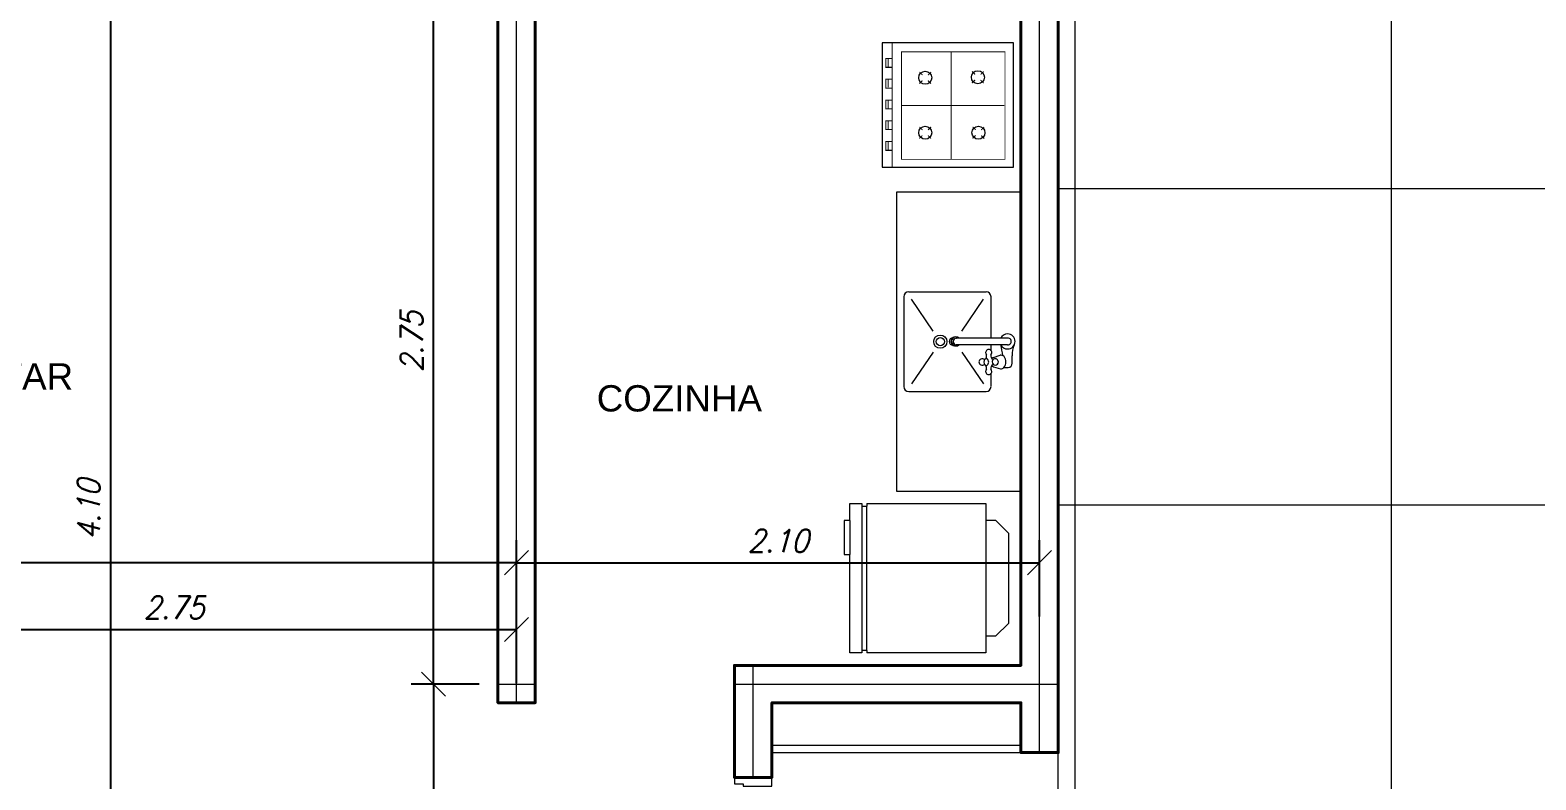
# Model space of a CAD drawing. Header units: millimetres. Extents: x 1865 to 2133, y 1062 to 1142.
# Drawn here: x 1917.09 to 1923.14, y 1081.49 to 1084.51 of the extents above; entities that cross this region are included whole.
import ezdxf

# ---------------------------------------------------------------- set-up
doc = ezdxf.new("R2010")
doc.units = ezdxf.units.MM
doc.header["$PDMODE"] = 35
doc.linetypes.add('CONTINU', pattern=[0])
for name, color, linetype, lineweight in [('COMPLEMENTO', 7, 'Continuous', 9), ('Cota', 7, 'Continuous', 9), ('Eixo', 1, 'Continuous', 9), ('ESQUADRIAS', 250, 'Continuous', 9), ('L_DECA', 7, 'Continuous', 13), ('PISO', 252, 'Continuous', 9), ('Plarga', 7, 'Continuous', 40), ('texto', 7, 'Continuous', 13)]:
    doc.layers.add(name, color=color, linetype=linetype, lineweight=lineweight)
doc.styles.add('arial', font='arial.ttf')
doc.styles.add('romans15', font='romans.shx', dxfattribs={"width": 0.9, "oblique": 15})
doc.dimstyles.new('COTA_50', dxfattribs={"dimscale": 0.5, "dimtxt": 0.181, "dimasz": 0.193, "dimexe": 0.18, "dimexo": 0.15, "dimgap": 0.085, "dimtad": 1, "dimzin": 4, "dimdsep": 46, "dimtxsty": 'romans15', "dimblk1": 'OBLIQUE', "dimblk2": 'OBLIQUE', "dimsah": 1, "dimcen": 0.09, "dimclrd": 256, "dimclre": 256, "dimclrt": 256, "dimadec": 0, "dimazin": 0, "dimtfac": 1, "dimtmove": 2, "dimatfit": 3, "dimldrblk": 'NONE', "dimfxl": 1, "dimtolj": 1, "dimtzin": 1, "dimarcsym": 0})

# ---------------------------------------------------------------- blocks, each defined once
blk = doc.blocks.new('_OBLIQUE')
at = {"color": 0, "linetype": 'ByBlock'}
blk.add_line((-0.5, -0.5), (0.5, 0.5), dxfattribs=at)
blk = doc.blocks.new('*D162')
at = {"layer": 'Cota', "lineweight": -2, "transparency": 16777216}
for p, q in [((1917.6793, 1084.6293), (1917.3274, 1084.6293)), ((1917.4174, 1084.6293), (1917.4174, 1080.5293)), ((1917.2018, 1080.5293), (1917.5074, 1080.5293))]:
    blk.add_line(p, q, dxfattribs=at)
at = {"layer": 'Defpoints', "color": 0, "transparency": 16777216}
for p in [(1917.7543, 1084.6293), (1917.1268, 1080.5293), (1917.4174, 1080.5293)]:
    blk.add_point(p, dxfattribs=at)
at = {"layer": 'Cota', "lineweight": -2, "transparency": 16777216, "xscale": 0.0965, "yscale": 0.0965, "zscale": 0.0965}
for p, rotation in [((1917.4174, 1084.6293), 90), ((1917.4174, 1080.5293), 270)]:
    blk.add_blockref('_OBLIQUE', p, dxfattribs=dict(at, rotation=rotation))
at = {"layer": 'Cota', "transparency": 16777216, "insert": (1917.3297, 1082.5793), "char_height": 0.0905, "attachment_point": 5, "rotation": 90, "style": 'romans15'}
blk.add_mtext('\\A1;4.10', dxfattribs=at)
blk = doc.blocks.new('_None')
blk = doc.blocks.new('*D166')
at = {"layer": 'Cota', "lineweight": -2, "transparency": 16777216}
for p, q in [((1918.9296, 1084.6293), (1918.6239, 1084.6293)), ((1918.7139, 1081.8793), (1918.7139, 1084.6293)), ((1918.8973, 1081.8793), (1918.6239, 1081.8793))]:
    blk.add_line(p, q, dxfattribs=at)
at = {"layer": 'Defpoints', "color": 0, "transparency": 16777216}
for p in [(1918.7139, 1084.6293), (1919.0046, 1084.6293), (1918.9723, 1081.8793)]:
    blk.add_point(p, dxfattribs=at)
at = {"layer": 'Cota', "lineweight": -2, "transparency": 16777216, "xscale": 0.0965, "yscale": 0.0965, "zscale": 0.0965}
for p, rotation in [((1918.7139, 1084.6293), 90), ((1918.7139, 1081.8793), 270)]:
    blk.add_blockref('_OBLIQUE', p, dxfattribs=dict(at, rotation=rotation))
at = {"layer": 'Cota', "transparency": 16777216, "insert": (1918.6262, 1083.2543), "char_height": 0.0905, "attachment_point": 5, "rotation": 90, "style": 'romans15'}
blk.add_mtext('\\A1;2.75', dxfattribs=at)
blk = doc.blocks.new('*D167')
at = {"layer": 'Cota', "lineweight": -2, "transparency": 16777216}
for p, q in [((1918.8973, 1081.8793), (1918.6239, 1081.8793)), ((1918.7139, 1081.8793), (1918.7139, 1080.5293)), ((1918.9296, 1080.5293), (1918.6239, 1080.5293))]:
    blk.add_line(p, q, dxfattribs=at)
at = {"layer": 'Defpoints', "color": 0, "transparency": 16777216}
for p in [(1918.9723, 1081.8793), (1918.7139, 1080.5293), (1919.0046, 1080.5293)]:
    blk.add_point(p, dxfattribs=at)
at = {"layer": 'Cota', "lineweight": -2, "transparency": 16777216, "xscale": 0.0965, "yscale": 0.0965, "zscale": 0.0965}
for p, rotation in [((1918.7139, 1081.8793), 90), ((1918.7139, 1080.5293), 270)]:
    blk.add_blockref('_OBLIQUE', p, dxfattribs=dict(at, rotation=rotation))
at = {"layer": 'Cota', "transparency": 16777216, "insert": (1918.6262, 1081.2043), "char_height": 0.0905, "attachment_point": 5, "rotation": 90, "style": 'romans15'}
blk.add_mtext('\\A1;1.35', dxfattribs=at)
blk = doc.blocks.new('*D175')
at = {"layer": 'Cota', "lineweight": -2, "transparency": 16777216}
for p, q in [((1914.1973, 1082.1511), (1914.1973, 1082.4568)), ((1919.0473, 1082.1104), (1919.0473, 1082.4568)), ((1919.0473, 1082.3668), (1914.1973, 1082.3668))]:
    blk.add_line(p, q, dxfattribs=at)
at = {"layer": 'Defpoints', "color": 0, "transparency": 16777216}
for p in [(1914.1973, 1082.3668), (1914.1973, 1082.0761), (1919.0473, 1082.0354)]:
    blk.add_point(p, dxfattribs=at)
at = {"layer": 'Cota', "lineweight": -2, "transparency": 16777216, "xscale": 0.0965, "yscale": 0.0965, "zscale": 0.0965, "rotation": 180}
blk.add_blockref('_OBLIQUE', (1914.1973, 1082.3668), dxfattribs=at)
at = {"layer": 'Cota', "lineweight": -2, "transparency": 16777216, "xscale": 0.0965, "yscale": 0.0965, "zscale": 0.0965}
blk.add_blockref('_OBLIQUE', (1919.0473, 1082.3668), dxfattribs=at)
at = {"layer": 'Cota', "transparency": 16777216, "insert": (1916.6223, 1082.4546), "char_height": 0.0905, "attachment_point": 5, "style": 'romans15'}
blk.add_mtext('\\A1;4.85', dxfattribs=at)
blk = doc.blocks.new('*D176')
at = {"layer": 'Cota', "lineweight": -2, "transparency": 16777216}
for p, q in [((1919.0473, 1082.1104), (1919.0473, 1082.4568)), ((1921.1473, 1082.1511), (1921.1473, 1082.4568)), ((1919.0473, 1082.3668), (1921.1473, 1082.3668))]:
    blk.add_line(p, q, dxfattribs=at)
at = {"layer": 'Defpoints', "color": 0, "transparency": 16777216}
for p in [(1921.1473, 1082.3668), (1919.0473, 1082.0354), (1921.1473, 1082.0761)]:
    blk.add_point(p, dxfattribs=at)
at = {"layer": 'Cota', "lineweight": -2, "transparency": 16777216, "xscale": 0.0965, "yscale": 0.0965, "zscale": 0.0965, "rotation": 180}
blk.add_blockref('_OBLIQUE', (1919.0473, 1082.3668), dxfattribs=at)
at = {"layer": 'Cota', "lineweight": -2, "transparency": 16777216, "xscale": 0.0965, "yscale": 0.0965, "zscale": 0.0965}
blk.add_blockref('_OBLIQUE', (1921.1473, 1082.3668), dxfattribs=at)
at = {"layer": 'Cota', "transparency": 16777216, "insert": (1920.0973, 1082.4546), "char_height": 0.0905, "attachment_point": 5, "style": 'romans15'}
blk.add_mtext('\\A1;2.10', dxfattribs=at)
blk = doc.blocks.new('*D178')
at = {"layer": 'Cota', "lineweight": -2, "transparency": 16777216}
for p, q in [((1916.2973, 1081.9793), (1916.2973, 1082.1889)), ((1919.0473, 1081.8832), (1919.0473, 1082.1889)), ((1916.2973, 1082.0989), (1919.0473, 1082.0989))]:
    blk.add_line(p, q, dxfattribs=at)
at = {"layer": 'Defpoints', "color": 0, "transparency": 16777216}
for p in [(1919.0473, 1082.0989), (1916.2973, 1081.9043), (1919.0473, 1081.8082)]:
    blk.add_point(p, dxfattribs=at)
at = {"layer": 'Cota', "lineweight": -2, "transparency": 16777216, "xscale": 0.0965, "yscale": 0.0965, "zscale": 0.0965, "rotation": 180}
blk.add_blockref('_OBLIQUE', (1916.2973, 1082.0989), dxfattribs=at)
at = {"layer": 'Cota', "lineweight": -2, "transparency": 16777216, "xscale": 0.0965, "yscale": 0.0965, "zscale": 0.0965}
blk.add_blockref('_OBLIQUE', (1919.0473, 1082.0989), dxfattribs=at)
at = {"layer": 'Cota', "transparency": 16777216, "insert": (1917.6723, 1082.1867), "char_height": 0.0905, "attachment_point": 5, "style": 'romans15'}
blk.add_mtext('\\A1;2.75', dxfattribs=at)
blk = doc.blocks.new('*D625')
at = {"layer": 'Cota', "lineweight": -2, "transparency": 16777216}
for p, q in [((1904.8808, 1091.4446), (1904.5906, 1091.2937)), ((1904.6704, 1091.3352), (1917.5204, 1066.6352)), ((1917.7308, 1066.7446), (1917.4406, 1066.5937))]:
    blk.add_line(p, q, dxfattribs=at)
at = {"layer": 'Defpoints', "color": 0, "transparency": 16777216}
for p in [(1904.9473, 1091.4793), (1917.7973, 1066.7793), (1917.5204, 1066.6352)]:
    blk.add_point(p, dxfattribs=at)
at = {"layer": 'Cota', "lineweight": -2, "transparency": 16777216, "xscale": 0.0965, "yscale": 0.0965, "zscale": 0.0965}
for p, rotation in [((1904.6704, 1091.3352), 117.4853861439191), ((1917.5204, 1066.6352), 297.4853861439191)]:
    blk.add_blockref('_OBLIQUE', p, dxfattribs=dict(at, rotation=rotation))
at = {"layer": 'Cota', "transparency": 16777216, "insert": (1911.1733, 1079.0257), "char_height": 0.0905, "attachment_point": 5, "rotation": 297.48539, "style": 'romans15'}
blk.add_mtext('\\A1;27.84', dxfattribs=at)

msp = doc.modelspace()

# ---------------------------------------------------------------- hatches: boundary and pattern name
at = {"layer": 'PISO'}
h = msp.add_hatch(dxfattribs=at)
h.set_pattern_fill('NET,_O', color=256, scale=0.4)
h.set_pattern_definition([(0, (1921.2894, 1067.3585), (0, 1.27), []), (90, (1921.2894, 1067.3585), (-1.27, 8e-17), [])])
h.paths.add_polyline_path([(1921.0723, 1069.1511), (1921.0723, 1066.9293), (1922.2282, 1066.9293)], flags=17)
h.paths.add_polyline_path([(1921.0723, 1067.9091), (1917.5786, 1067.9091), (1917.3786, 1067.9091), (1917.8884, 1066.9293), (1921.0723, 1066.9293)])
h.paths.add_polyline_path([(1926.9473, 1080.4543), (1926.5473, 1080.4543), (1926.5473, 1080.6543), (1926.9473, 1080.6543), (1926.9473, 1085.9293), (1921.2223, 1085.9293), (1921.2223, 1081.6043), (1921.2223, 1079.0043), (1921.2223, 1077.4543), (1921.2723, 1077.4543), (1921.2723, 1077.0543), (1921.2223, 1077.0543), (1921.2223, 1072.6043), (1921.2723, 1072.6043), (1921.2723, 1072.2043), (1923.7223, 1072.2043), (1923.7223, 1071.7543), (1925.2223, 1071.7543), (1925.2223, 1072.2043), (1926.5473, 1072.2043), (1926.5473, 1072.4043), (1926.9473, 1072.4043), (1926.9473, 1077.7043), (1926.5473, 1077.7043), (1926.5473, 1077.9043), (1926.9473, 1077.9043)])
h.paths.add_polyline_path([(1926.9473, 1072.2043), (1925.2223, 1072.2043), (1925.2223, 1071.7543), (1923.7223, 1071.7543), (1923.7223, 1072.2043), (1921.0723, 1072.2043), (1921.0723, 1069.1511), (1922.2282, 1066.9293), (1926.5473, 1066.9293), (1926.5473, 1066.9793), (1926.9473, 1066.9793)])

# ---------------------------------------------------------------- linework, layer by layer
at = {"lineweight": 5}
msp.add_lwpolyline([(1921.2223, 1079.0043), (1921.2223, 1081.6043)], dxfattribs=at)
at = {"layer": 'COMPLEMENTO', "lineweight": 5}
for p, q in [((1920.3853, 1082.6043), (1920.4334, 1082.6043)), ((1920.3853, 1082.536), (1920.3853, 1082.6043)), ((1920.4334, 1082.5941), (1920.4536, 1082.5941)), ((1920.4334, 1082.5941), (1920.4334, 1082.0144)), ((1920.4536, 1082.6043), (1920.9313, 1082.6043)), ((1920.4536, 1082.0144), (1920.4536, 1082.5941)), ((1920.9313, 1082.6043), (1920.9313, 1082.536)), ((1920.3853, 1082.536), (1920.3853, 1082.3995)), ((1920.9718, 1082.536), (1920.9313, 1082.536)), ((1920.9718, 1082.536), (1921.0223, 1082.4855)), ((1920.3853, 1082.0043), (1920.3853, 1082.3995)), ((1921.0223, 1082.1231), (1920.9718, 1082.0725)), ((1920.9313, 1082.0725), (1920.9718, 1082.0725)), ((1920.4334, 1082.0043), (1920.3853, 1082.0043)), ((1920.4536, 1082.0144), (1920.4334, 1082.0144)), ((1920.9313, 1082.0043), (1920.4536, 1082.0043))]:
    msp.add_line(p, q, dxfattribs=at)
at = {"layer": 'COMPLEMENTO'}
for points in [[(1921.0423, 1084.4543), (1920.5157, 1084.4543), (1920.5157, 1083.9543), (1921.0423, 1083.9543)], [(1921.0723, 1082.6543), (1921.0723, 1083.8543), (1920.5723, 1083.8543), (1920.5723, 1082.6543)]]:
    msp.add_lwpolyline(points, close=True, dxfattribs=at)
for points, const_width in [([(1920.555, 1084.4543), (1920.555, 1083.9543)], 0.00417), ([(1920.5907, 1083.9864), (1921.0083, 1083.9864), (1921.0083, 1084.4184), (1920.5926, 1084.4184), (1920.5926, 1083.9864)], 0.00375), ([(1920.7925, 1083.9864), (1920.7925, 1084.4184)], 0.00375), ([(1920.5926, 1084.2024), (1921.006, 1084.2024)], 0.00375)]:
    msp.add_lwpolyline(points, dxfattribs=dict(at, const_width=const_width))
at = {"layer": 'COMPLEMENTO', "color": 1, "const_width": 0.00417}
for points in [[(1920.555, 1084.3558), (1920.5297, 1084.3558), (1920.5297, 1084.3912), (1920.555, 1084.3912)], [(1920.5398, 1084.3584), (1920.5398, 1084.3912)], [(1920.677, 1084.3251), (1920.6649, 1084.3372)], [(1920.6994, 1084.3248), (1920.7115, 1084.337)], [(1920.8882, 1084.3274), (1920.8761, 1084.3395)], [(1920.9106, 1084.3271), (1920.9227, 1084.3392)], [(1920.555, 1084.2725), (1920.5297, 1084.2725), (1920.5297, 1084.3079), (1920.555, 1084.3079)], [(1920.5398, 1084.275), (1920.5398, 1084.3079)], [(1920.6767, 1084.3027), (1920.6646, 1084.2906)], [(1920.6991, 1084.3024), (1920.7112, 1084.2903)], [(1920.8879, 1084.305), (1920.8758, 1084.2929)], [(1920.9103, 1084.3047), (1920.9224, 1084.2926)], [(1920.555, 1084.1892), (1920.5297, 1084.1892), (1920.5297, 1084.2245), (1920.555, 1084.2245)], [(1920.5398, 1084.1917), (1920.5398, 1084.2245)], [(1920.555, 1084.1058), (1920.5297, 1084.1058), (1920.5297, 1084.1412), (1920.555, 1084.1412)], [(1920.5398, 1084.1084), (1920.5398, 1084.1412)], [(1920.6767, 1084.0822), (1920.6646, 1084.0701)], [(1920.677, 1084.1046), (1920.6649, 1084.1167)], [(1920.6991, 1084.0819), (1920.7112, 1084.0698)], [(1920.6994, 1084.1043), (1920.7115, 1084.1164)], [(1920.8902, 1084.0822), (1920.8781, 1084.0701)], [(1920.8905, 1084.1046), (1920.8784, 1084.1167)], [(1920.9126, 1084.0819), (1920.9247, 1084.0698)], [(1920.9129, 1084.1043), (1920.925, 1084.1164)], [(1920.555, 1084.0225), (1920.5297, 1084.0225), (1920.5297, 1084.0579), (1920.555, 1084.0579)], [(1920.5398, 1084.025), (1920.5398, 1084.0579)]]:
    msp.add_lwpolyline(points, dxfattribs=at)
at = {"layer": 'COMPLEMENTO', "lineweight": 5}
for points in [[(1920.4334, 1082.6043), (1920.4334, 1082.5941)], [(1920.4536, 1082.6043), (1920.4536, 1082.5941)], [(1920.9313, 1082.536), (1920.9313, 1082.0725)], [(1920.9313, 1082.0725), (1920.9313, 1082.0043)], [(1920.4334, 1082.0144), (1920.4334, 1082.0043)], [(1920.4536, 1082.0144), (1920.4536, 1082.0043)]]:
    msp.add_lwpolyline(points, dxfattribs=at)
at = {"layer": 'COMPLEMENTO', "color": 1, "lineweight": 5}
msp.add_lwpolyline([(1920.3853, 1082.536), (1920.3626, 1082.536), (1920.3626, 1082.3995), (1920.3853, 1082.3995)], dxfattribs=at)
at = {"layer": 'COMPLEMENTO', "linetype": 'Continuous', "lineweight": 5}
msp.add_lwpolyline([(1921.0223, 1082.4855), (1921.0223, 1082.1231)], dxfattribs=at)
at = {"layer": 'COMPLEMENTO'}
for centre in [(1920.688, 1084.3138), (1920.8993, 1084.3161), (1920.688, 1084.0933), (1920.9016, 1084.0933)]:
    msp.add_circle(centre, 0.0261, dxfattribs=at)
at = {"layer": 'Cota', "lineweight": 5}
for points in [[(1920.0723, 1081.6343), (1921.0723, 1081.6343)], [(1920.0723, 1081.6043), (1921.2223, 1081.6043)]]:
    msp.add_lwpolyline(points, dxfattribs=at)
at = {"layer": 'Eixo'}
for points in [[(1921.1473, 1081.6043), (1921.1473, 1091.4793)], [(1919.0473, 1081.8043), (1919.0473, 1084.7043)], [(1919.9973, 1081.5043), (1919.9973, 1081.9543)], [(1918.9723, 1081.8793), (1919.1223, 1081.8793)], [(1919.9223, 1081.8793), (1921.2223, 1081.8793)]]:
    msp.add_lwpolyline(points, dxfattribs=at)
at = {"layer": 'ESQUADRIAS'}
msp.add_lwpolyline([(1920.0723, 1081.5043), (1919.9223, 1081.5043), (1919.9223, 1081.4793), (1919.9573, 1081.4793), (1919.9573, 1081.4693), (1920.0723, 1081.4693)], close=True, dxfattribs=at)
at = {"layer": 'L_DECA', "color": 0, "lineweight": 5}
for p, q in [((1920.6023, 1083.4343), (1920.6023, 1083.0743)), ((1920.6223, 1083.4543), (1920.9323, 1083.4543)), ((1920.7194, 1083.2969), (1920.6323, 1083.4243)), ((1920.8353, 1083.2969), (1920.9223, 1083.4243)), ((1920.9523, 1083.2685), (1920.9523, 1083.436)), ((1920.9523, 1083.2185), (1920.9523, 1083.2419)), ((1920.7194, 1083.2116), (1920.6323, 1083.0843)), ((1920.8353, 1083.2116), (1920.9223, 1083.0843)), ((1920.9523, 1083.076), (1920.9523, 1083.1264)), ((1920.6223, 1083.0543), (1920.9323, 1083.0543))]:
    msp.add_line(p, q, dxfattribs=at)
at = {"layer": 'L_DECA', "linetype": 'CONTINU', "lineweight": 5}
for p, q in [((1921.0183, 1083.2417), (1920.8124, 1083.2417)), ((1920.8127, 1083.2683), (1920.8131, 1083.2684)), ((1920.8131, 1083.2684), (1920.8134, 1083.2684)), ((1920.8134, 1083.2684), (1920.8137, 1083.2684)), ((1921.0182, 1083.2684), (1920.8135, 1083.2684)), ((1920.9327, 1083.1887), (1920.9283, 1083.1841)), ((1920.9559, 1083.1855), (1920.9612, 1083.1824)), ((1921.0375, 1083.1675), (1921.0375, 1083.1975)), ((1920.9327, 1083.1562), (1920.9285, 1083.1606)), ((1920.9559, 1083.1593), (1920.9607, 1083.1633)), ((1921.0042, 1083.1505), (1921.0205, 1083.1505))]:
    msp.add_line(p, q, dxfattribs=at)
at = {"layer": 'L_DECA', "color": 1, "lineweight": 5}
for p, q in [((1920.9616, 1083.1913), (1920.9886, 1083.1994)), ((1920.9616, 1083.1535), (1920.9904, 1083.1452))]:
    msp.add_line(p, q, dxfattribs=at)
at = {"layer": 'L_DECA', "color": 0, "lineweight": 5}
for radius in [0.0266, 0.0163]:
    msp.add_circle((1920.7486, 1083.2543), radius, dxfattribs=at)
for centre, start, end in [((1920.6223, 1083.4343), 90, 180), ((1920.9323, 1083.4343), 0, 90), ((1920.6223, 1083.0743), 180, 270), ((1920.9323, 1083.0743), 270, 0)]:
    msp.add_arc(centre, 0.02, start, end, dxfattribs=at)
at = {"layer": 'L_DECA', "linetype": 'CONTINU', "lineweight": 5}
for centre, radius, start, end in [((1920.7995, 1083.2552), 0.015, 91.9424, 268.67615), ((1920.809, 1083.2552), 0.018, 85.56233, 274.43767), ((1920.8117, 1083.2552), 0.018, 47.02154, 310.37304), ((1920.8135, 1083.255), 0.0133, 94.10678, 265.25247), ((1920.7761, 1083.1798), 0.2238, 4.77101, 16.09351), ((1921.0183, 1083.2551), 0.0302, 206.057, 270), ((1921.0183, 1083.2551), 0.0302, 90, 153.69757), ((1921.0201, 1083.2552), 0.0134, 261.90042, 97.6121), ((1921.1314, 1083.2035), 0.0941, 155.98656, 183.66625), ((1920.9161, 1083.1726), 0.0126, 180, 319.22828), ((1920.9161, 1083.1727), 0.0126, 39.84511, 180.11606), ((1920.9429, 1083.2104), 0.0124, 357.18893, 180.60968), ((1920.9463, 1083.2105), 0.0158, 180.88636, 216.00111), ((1920.9185, 1083.1959), 0.0159, 332.89948, 19.55558), ((1920.97, 1083.1959), 0.0186, 164.30529, 196.25604), ((1920.9353, 1083.2121), 0.0201, 326.48902, 353.48489), ((1920.9634, 1083.1949), 0.012, 200.40189, 231.26987), ((1920.9691, 1083.1726), 0.0126, 180, 0), ((1920.9691, 1083.1727), 0.0126, 359.92414, 180.11606), ((1920.9463, 1083.1344), 0.0158, 143.99889, 179.11364), ((1920.9429, 1083.1345), 0.0124, 179.39032, 2.81107), ((1920.9185, 1083.149), 0.0159, 340.44442, 27.10052), ((1920.97, 1083.1489), 0.0186, 163.74396, 195.69471), ((1920.9634, 1083.15), 0.012, 128.73013, 159.59811), ((1920.9353, 1083.1328), 0.0201, 6.51511, 33.51098), ((1921.0205, 1083.1675), 0.017, 270, 0)]:
    msp.add_arc(centre, radius, start, end, dxfattribs=at)
at = {"layer": 'L_DECA', "linetype": 'CONTINU'}
msp.add_arc((1921.0183, 1083.2551), 0.0302, 270.00027, 89.99973, dxfattribs=at)
at = {"layer": 'L_DECA', "color": 1, "lineweight": 5}
for centre, radius, start, end in [((1920.9416, 1083.1724), 0.0179, 141.24601, 218.75399), ((1920.9331, 1083.1783), 0.0076, 58.92607, 135.5295), ((1920.9267, 1083.1724), 0.0161, 309.92217, 50.07783), ((1920.9701, 1083.1727), 0.0205, 114.70306, 138.11902), ((1920.9926, 1083.1846), 0.0153, 39.66985, 105.01129), ((1920.9769, 1083.1725), 0.0351, 321.10688, 38.43726), ((1920.9331, 1083.1666), 0.0076, 224.4705, 301.07393), ((1920.9701, 1083.1721), 0.0205, 221.88098, 245.29694), ((1920.9924, 1083.1606), 0.0155, 262.58033, 319.35463)]:
    msp.add_arc(centre, radius, start, end, dxfattribs=at)
at = {"layer": 'Plarga'}
msp.add_lwpolyline([(1931.7973, 1091.3293), (1921.2223, 1091.3293), (1921.2223, 1086.8043), (1921.2473, 1086.8043), (1921.2473, 1086.4043), (1921.2223, 1086.4043), (1921.2223, 1081.6043), (1921.0723, 1081.6043), (1921.0723, 1081.8043), (1920.0723, 1081.8043), (1920.0723, 1081.5043), (1919.9223, 1081.5043), (1919.9223, 1081.9543), (1921.0723, 1081.9543), (1921.0723, 1086.4043), (1921.0473, 1086.4043), (1921.0473, 1086.8043), (1921.0723, 1086.8043), (1921.0723, 1091.4793), (1931.9473, 1091.4793)], dxfattribs=at)
msp.add_lwpolyline([(1919.5723, 1084.7043), (1919.5723, 1085.6043), (1919.7223, 1085.6043), (1919.7223, 1084.5543), (1919.1223, 1084.5543), (1919.1223, 1081.8043), (1918.9723, 1081.8043), (1918.9723, 1084.5543), (1917.2223, 1084.5543), (1917.2223, 1085.1543), (1917.3723, 1085.1543), (1917.3723, 1084.7043)], close=True, dxfattribs=at)

# ---------------------------------------------------------------- texts
at = {"layer": 'texto', "style": 'arial'}
for s, p in [('ESTAR / JANTAR', (1916.0792, 1083.062)), ('COZINHA', (1919.3693, 1082.9739))]:
    msp.add_text(s, height=0.10557, dxfattribs=at).set_placement(p)

# ---------------------------------------------------------------- dimensions: what is measured, and where the dimension line sits
at = {"layer": 'Cota'}
dim = msp.add_aligned_dim(p1=(1904.9473, 1091.4793), p2=(1917.7973, 1066.7793), distance=-0.3121, dimstyle='COTA_50', dxfattribs=at)
dim.commit()
dim.dimension.update_dxf_attribs({"geometry": '*D625', "text_midpoint": (1911.1733, 1079.0257)})
for base, p1, p2, angle, picture, middle in [((1917.4174, 1080.5293), (1917.7543, 1084.6293), (1917.1268, 1080.5293), 90, '*D162', (1917.3297, 1082.5793)), ((1918.7139, 1084.6293), (1918.9723, 1081.8793), (1919.0046, 1084.6293), 270, '*D166', (1918.6262, 1083.2543)), ((1921.1473, 1082.3668), (1919.0473, 1082.0354), (1921.1473, 1082.0761), 180, '*D176', (1920.0973, 1082.4546)), ((1919.0473, 1082.0989), (1916.2973, 1081.9043), (1919.0473, 1081.8082), 180, '*D178', (1917.6723, 1082.1867)), ((1918.7139, 1080.5293), (1918.9723, 1081.8793), (1919.0046, 1080.5293), 90, '*D167', (1918.6262, 1081.2043))]:
    dim = msp.add_linear_dim(base=base, p1=p1, p2=p2, angle=angle, dimstyle='COTA_50', dxfattribs=at)
    dim.commit()
    dim.dimension.update_dxf_attribs({"geometry": picture, "text_midpoint": middle})
dim = msp.add_linear_dim(base=(1914.1973, 1082.3668), p1=(1919.0473, 1082.0354), p2=(1914.1973, 1082.0761), dimstyle='COTA_50', dxfattribs=at)
dim.commit()
dim.dimension.update_dxf_attribs({"geometry": '*D175', "text_midpoint": (1916.6223, 1082.4546)})

doc.saveas('drawing.dxf')
